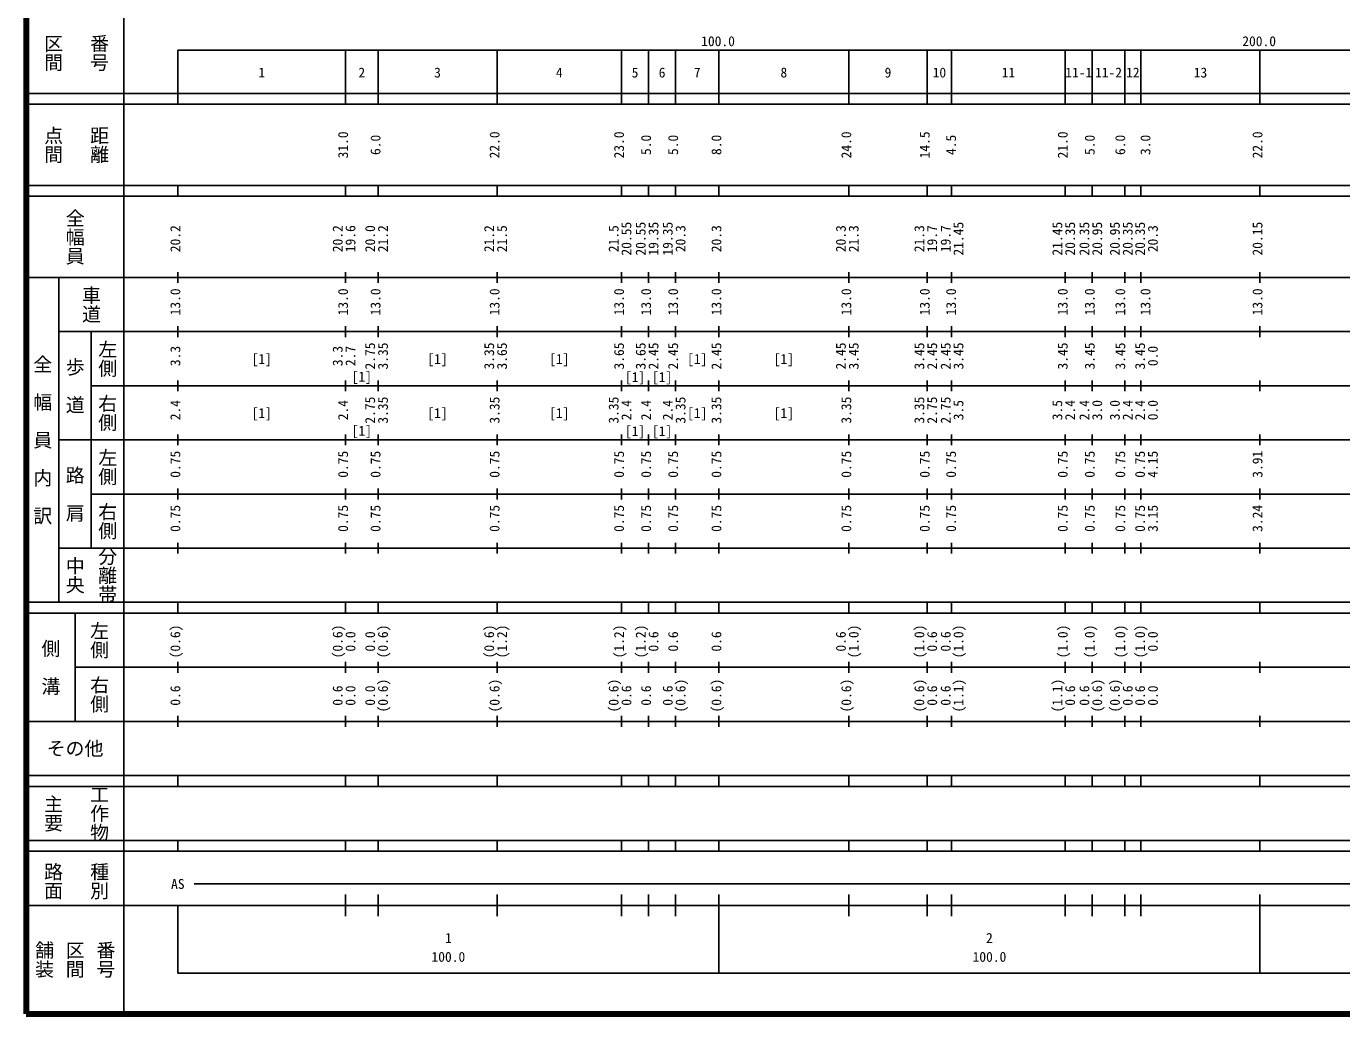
# Model space of a CAD drawing. Units: millimetres on the paper, enlarged 1000 times. Extents: x -27979035 to 680000, y -218666483 to 380000.
# Drawn here: x 40000 to 283100, y 20000 to 202409 of the extents above; entities that cross this region are included whole.
import ezdxf
from ezdxf.enums import TextEntityAlignment as Align

# ---------------------------------------------------------------- set-up
doc = ezdxf.new("R2010")
doc.units = ezdxf.units.MM
doc.header["$LTSCALE"] = 1000
doc.layers.add('M-TTL', color=2, linetype='Continuous', lineweight=140)
doc.layers.add('M-TTL-BAND', color=7, linetype='Continuous', lineweight=25)
doc.styles.add('@ＭＳ ゴシック', font='')
doc.styles.add('ＭＳ ゴシック', font='')
doc.styles.get('@ＭＳ ゴシック').set_extended_font_data('@MS Gothic')
doc.styles.get('ＭＳ ゴシック').set_extended_font_data('MS Gothic')

msp = doc.modelspace()

# ---------------------------------------------------------------- linework, layer by layer
at = {"layer": 'M-TTL'}
for p, q in [((40000, 380000), (40000, 20000)), ((40000, 20000), (680000, 20000))]:
    msp.add_line(p, q, dxfattribs=at)
at = {"layer": 'M-TTL-BAND'}
for p, q in [((58000, 370000), (58000, 20000)), ((68000, 198000), (579000, 198000)), ((68000, 198000), (68000, 188000)), ((99000, 188000), (99000, 198000)), ((105000, 188000), (105000, 198000)), ((127000, 188000), (127000, 198000)), ((150000, 188000), (150000, 198000)), ((155000, 188000), (155000, 198000)), ((160000, 188000), (160000, 198000)), ((168000, 188000), (168000, 198000)), ((192000, 188000), (192000, 198000)), ((206500, 188000), (206500, 198000)), ((211000, 188000), (211000, 198000)), ((232000, 188000), (232000, 198000)), ((237000, 188000), (237000, 198000)), ((243000, 188000), (243000, 198000)), ((246000, 188000), (246000, 198000)), ((268000, 188000), (268000, 198000)), ((40000, 190000), (579000, 190000)), ((40000, 188000), (579000, 188000)), ((40000, 173000), (579000, 173000)), ((68000, 171000), (68000, 173000)), ((99000, 171000), (99000, 173000)), ((105000, 171000), (105000, 173000)), ((127000, 171000), (127000, 173000)), ((150000, 171000), (150000, 173000)), ((155000, 171000), (155000, 173000)), ((160000, 171000), (160000, 173000)), ((168000, 171000), (168000, 173000)), ((192000, 171000), (192000, 173000)), ((206500, 171000), (206500, 173000)), ((211000, 171000), (211000, 173000)), ((232000, 171000), (232000, 173000)), ((237000, 171000), (237000, 173000)), ((243000, 171000), (243000, 173000)), ((246000, 171000), (246000, 173000)), ((268000, 171000), (268000, 173000)), ((40000, 171000), (579000, 171000)), ((40000, 156000), (579000, 156000)), ((46000, 96000), (46000, 156000)), ((68000, 155000), (68000, 157000)), ((99000, 155000), (99000, 157000)), ((105000, 155000), (105000, 157000)), ((127000, 155000), (127000, 157000)), ((150000, 155000), (150000, 157000)), ((155000, 155000), (155000, 157000)), ((160000, 155000), (160000, 157000)), ((168000, 155000), (168000, 157000)), ((192000, 155000), (192000, 157000)), ((206500, 155000), (206500, 157000)), ((211000, 155000), (211000, 157000)), ((232000, 155000), (232000, 157000)), ((237000, 155000), (237000, 157000)), ((243000, 155000), (243000, 157000)), ((246000, 155000), (246000, 157000)), ((268000, 155000), (268000, 157000)), ((46000, 146000), (579000, 146000)), ((52000, 146000), (52000, 106000)), ((68000, 145000), (68000, 147000)), ((99000, 145000), (99000, 147000)), ((105000, 145000), (105000, 147000)), ((127000, 145000), (127000, 147000)), ((150000, 145000), (150000, 147000)), ((155000, 145000), (155000, 147000)), ((160000, 145000), (160000, 147000)), ((168000, 145000), (168000, 147000)), ((192000, 145000), (192000, 147000)), ((206500, 145000), (206500, 147000)), ((211000, 145000), (211000, 147000)), ((232000, 145000), (232000, 147000)), ((237000, 145000), (237000, 147000)), ((243000, 145000), (243000, 147000)), ((246000, 145000), (246000, 147000)), ((268000, 145000), (268000, 147000)), ((68000, 135000), (68000, 137000)), ((99000, 135000), (99000, 137000)), ((105000, 135000), (105000, 137000)), ((127000, 135000), (127000, 137000)), ((150000, 135000), (150000, 137000)), ((155000, 135000), (155000, 137000)), ((160000, 135000), (160000, 137000)), ((168000, 135000), (168000, 137000)), ((192000, 135000), (192000, 137000)), ((206500, 135000), (206500, 137000)), ((211000, 135000), (211000, 137000)), ((232000, 135000), (232000, 137000)), ((237000, 135000), (237000, 137000)), ((243000, 135000), (243000, 137000)), ((246000, 135000), (246000, 137000)), ((268000, 135000), (268000, 137000)), ((52000, 136000), (579000, 136000)), ((68000, 125000), (68000, 127000)), ((99000, 125000), (99000, 127000)), ((105000, 125000), (105000, 127000)), ((127000, 125000), (127000, 127000)), ((150000, 125000), (150000, 127000)), ((155000, 125000), (155000, 127000)), ((160000, 125000), (160000, 127000)), ((168000, 125000), (168000, 127000)), ((192000, 125000), (192000, 127000)), ((206500, 125000), (206500, 127000)), ((211000, 125000), (211000, 127000)), ((232000, 125000), (232000, 127000)), ((237000, 125000), (237000, 127000)), ((243000, 125000), (243000, 127000)), ((246000, 125000), (246000, 127000)), ((268000, 125000), (268000, 127000)), ((46000, 126000), (579000, 126000)), ((68000, 115000), (68000, 117000)), ((99000, 115000), (99000, 117000)), ((105000, 115000), (105000, 117000)), ((127000, 115000), (127000, 117000)), ((150000, 115000), (150000, 117000)), ((155000, 115000), (155000, 117000)), ((160000, 115000), (160000, 117000)), ((168000, 115000), (168000, 117000)), ((192000, 115000), (192000, 117000)), ((206500, 115000), (206500, 117000)), ((211000, 115000), (211000, 117000)), ((232000, 115000), (232000, 117000)), ((237000, 115000), (237000, 117000)), ((243000, 115000), (243000, 117000)), ((246000, 115000), (246000, 117000)), ((268000, 115000), (268000, 117000)), ((52000, 116000), (579000, 116000)), ((68000, 105000), (68000, 107000)), ((99000, 105000), (99000, 107000)), ((105000, 105000), (105000, 107000)), ((127000, 105000), (127000, 107000)), ((150000, 105000), (150000, 107000)), ((155000, 105000), (155000, 107000)), ((160000, 105000), (160000, 107000)), ((168000, 105000), (168000, 107000)), ((192000, 105000), (192000, 107000)), ((206500, 105000), (206500, 107000)), ((211000, 105000), (211000, 107000)), ((232000, 105000), (232000, 107000)), ((237000, 105000), (237000, 107000)), ((243000, 105000), (243000, 107000)), ((246000, 105000), (246000, 107000)), ((268000, 105000), (268000, 107000)), ((46000, 106000), (579000, 106000)), ((40000, 96000), (579000, 96000)), ((68000, 94000), (68000, 96000)), ((99000, 94000), (99000, 96000)), ((105000, 94000), (105000, 96000)), ((127000, 94000), (127000, 96000)), ((150000, 94000), (150000, 96000)), ((155000, 94000), (155000, 96000)), ((160000, 94000), (160000, 96000)), ((168000, 94000), (168000, 96000)), ((192000, 94000), (192000, 96000)), ((206500, 94000), (206500, 96000)), ((211000, 94000), (211000, 96000)), ((232000, 94000), (232000, 96000)), ((237000, 94000), (237000, 96000)), ((243000, 94000), (243000, 96000)), ((246000, 94000), (246000, 96000)), ((268000, 94000), (268000, 96000)), ((40000, 94000), (579000, 94000)), ((49000, 94000), (49000, 74000)), ((49000, 84000), (579000, 84000)), ((68000, 83000), (68000, 85000)), ((99000, 83000), (99000, 85000)), ((105000, 83000), (105000, 85000)), ((127000, 83000), (127000, 85000)), ((150000, 83000), (150000, 85000)), ((155000, 83000), (155000, 85000)), ((160000, 83000), (160000, 85000)), ((168000, 83000), (168000, 85000)), ((192000, 83000), (192000, 85000)), ((206500, 83000), (206500, 85000)), ((211000, 83000), (211000, 85000)), ((232000, 83000), (232000, 85000)), ((237000, 83000), (237000, 85000)), ((243000, 83000), (243000, 85000)), ((246000, 83000), (246000, 85000)), ((268000, 83000), (268000, 85000)), ((40000, 74000), (579000, 74000)), ((68000, 73000), (68000, 75000)), ((99000, 73000), (99000, 75000)), ((105000, 73000), (105000, 75000)), ((127000, 73000), (127000, 75000)), ((150000, 73000), (150000, 75000)), ((155000, 73000), (155000, 75000)), ((160000, 73000), (160000, 75000)), ((168000, 73000), (168000, 75000)), ((192000, 73000), (192000, 75000)), ((206500, 73000), (206500, 75000)), ((211000, 73000), (211000, 75000)), ((232000, 73000), (232000, 75000)), ((237000, 73000), (237000, 75000)), ((243000, 73000), (243000, 75000)), ((246000, 73000), (246000, 75000)), ((268000, 73000), (268000, 75000)), ((40000, 64000), (579000, 64000)), ((68000, 62000), (68000, 64000)), ((99000, 62000), (99000, 64000)), ((105000, 62000), (105000, 64000)), ((127000, 62000), (127000, 64000)), ((150000, 62000), (150000, 64000)), ((155000, 62000), (155000, 64000)), ((160000, 62000), (160000, 64000)), ((168000, 62000), (168000, 64000)), ((192000, 62000), (192000, 64000)), ((206500, 62000), (206500, 64000)), ((211000, 62000), (211000, 64000)), ((232000, 62000), (232000, 64000)), ((237000, 62000), (237000, 64000)), ((243000, 62000), (243000, 64000)), ((246000, 62000), (246000, 64000)), ((268000, 62000), (268000, 64000)), ((40000, 62000), (579000, 62000)), ((40000, 52000), (579000, 52000)), ((68000, 50000), (68000, 52000)), ((99000, 50000), (99000, 52000)), ((105000, 50000), (105000, 52000)), ((127000, 50000), (127000, 52000)), ((150000, 50000), (150000, 52000)), ((155000, 50000), (155000, 52000)), ((160000, 50000), (160000, 52000)), ((168000, 50000), (168000, 52000)), ((192000, 50000), (192000, 52000)), ((206500, 50000), (206500, 52000)), ((211000, 50000), (211000, 52000)), ((232000, 50000), (232000, 52000)), ((237000, 50000), (237000, 52000)), ((243000, 50000), (243000, 52000)), ((246000, 50000), (246000, 52000)), ((268000, 50000), (268000, 52000)), ((40000, 50000), (579000, 50000)), ((71000, 44000), (565000, 44000)), ((99000, 38000), (99000, 42000)), ((105000, 38000), (105000, 42000)), ((127000, 38000), (127000, 42000)), ((150000, 38000), (150000, 42000)), ((155000, 38000), (155000, 42000)), ((160000, 38000), (160000, 42000)), ((168000, 27500), (168000, 42000)), ((192000, 38000), (192000, 42000)), ((206500, 38000), (206500, 42000)), ((211000, 38000), (211000, 42000)), ((232000, 38000), (232000, 42000)), ((237000, 38000), (237000, 42000)), ((243000, 38000), (243000, 42000)), ((246000, 38000), (246000, 42000)), ((268000, 27500), (268000, 42000)), ((40000, 40000), (579000, 40000)), ((68000, 40000), (68000, 27500)), ((68000, 27500), (579000, 27500))]:
    msp.add_line(p, q, dxfattribs=at)

# ---------------------------------------------------------------- texts
at = {"layer": 'M-TTL-BAND', "style": '@ＭＳ ゴシック'}
for s, p in [('区間', (45000, 197500)), ('番号', (53500, 197500)), ('点間', (45000, 180500)), ('距離', (53500, 180500)), ('全幅員', (49000, 163500)), ('車道', (52000, 151000)), ('左側', (55000, 141000)), ('全\u3000幅\u3000員\u3000内\u3000訳', (43000, 126000)), ('歩\u3000道', (49000, 136000)), ('右側', (55000, 131000)), ('左側', (55000, 121000)), ('路\u3000肩', (49000, 116000)), ('右側', (55000, 111000)), ('分離帯', (55000, 101000)), ('中央', (49000, 101000)), ('左側', (53500, 89000)), ('側\u3000溝', (44500, 84000)), ('右側', (53500, 79000)), ('工作物', (53500, 57000)), ('主要', (45000, 57000)), ('路面', (45000, 44500)), ('種別', (53500, 44500)), ('舗装', (43333, 30000)), ('区間', (49000, 30000)), ('番号', (54667, 30000))]:
    msp.add_text(s, height=2566, rotation=270, dxfattribs=at).set_placement(p, align=Align.MIDDLE_CENTER)
at = {"layer": 'M-TTL-BAND', "style": 'ＭＳ ゴシック'}
for s, p in [('100.0', (167844, 198195)), ('200.0', (267844, 198195)), ('1', (83500, 192405)), ('2', (102000, 192405)), ('3', (116000, 192405)), ('4', (138500, 192405)), ('5', (152500, 192405)), ('6', (157500, 192405)), ('7', (164000, 192405)), ('8', (180000, 192405)), ('9', (199250, 192405)), ('10', (208750, 192405)), ('11', (221500, 192405)), ('11-1', (234500, 192405)), ('11-2', (240000, 192405)), ('12', (244500, 192405)), ('13', (257000, 192405)), ('[1]', (83500, 139500)), ('[1]', (116000, 139500)), ('[1]', (138500, 139500)), ('[1]', (164000, 139500)), ('[1]', (180000, 139500)), ('[1]', (102000, 136234)), ('[1]', (152500, 136146)), ('[1]', (157500, 136146)), ('[1]', (83500, 129500)), ('[1]', (116000, 129500)), ('[1]', (138500, 129500)), ('[1]', (164000, 129500)), ('[1]', (180000, 129500)), ('[1]', (102000, 126234)), ('[1]', (152500, 126146)), ('[1]', (157500, 126146)), ('AS', (68000, 42500)), ('1', (118000, 32523)), ('2', (218000, 32523)), ('100.0', (118000, 29033)), ('100.0', (218000, 29033))]:
    msp.add_text(s, height=1833, dxfattribs=at).set_placement(p, align=Align.BOTTOM_CENTER)
for s, p in [('31.0', (100000, 180500)), ('22.0', (128000, 180500)), ('23.0', (151000, 180500)), ('24.0', (193000, 180500)), ('14.5', (207500, 180500)), ('21.0', (233000, 180500)), ('22.0', (269000, 180500)), ('6.0', (106000, 180500)), ('5.0', (156000, 180500)), ('5.0', (161000, 180500)), ('8.0', (169000, 180500)), ('4.5', (212365, 180500)), ('5.0', (238000, 180500)), ('6.0', (243635, 180500)), ('3.0', (248291, 180500)), ('20.2', (69000, 163174)), ('20.2', (99000, 163174)), ('19.6', (101370, 163174)), ('20.0', (105000, 163174)), ('21.2', (107370, 163174)), ('21.2', (127000, 163174)), ('21.5', (129370, 163174)), ('21.5', (150000, 163174)), ('20.55', (152370, 163174)), ('20.55', (155000, 163174)), ('19.35', (157370, 163174)), ('19.35', (160000, 163174)), ('20.3', (162370, 163174)), ('20.3', (169000, 163174)), ('20.3', (192000, 163174)), ('21.3', (194370, 163174)), ('21.3', (206500, 163174)), ('19.7', (208870, 163174)), ('19.7', (211365, 163174)), ('21.45', (213735, 163174)), ('21.45', (232000, 163174)), ('20.35', (234370, 163174)), ('20.35', (237000, 163174)), ('20.95', (239370, 163174)), ('20.95', (242635, 163174)), ('20.35', (245005, 163174)), ('20.35', (247291, 163174)), ('20.3', (249661, 163174)), ('20.15', (269000, 163174)), ('13.0', (69000, 151500)), ('13.0', (100000, 151500)), ('13.0', (106000, 151500)), ('13.0', (128000, 151500)), ('13.0', (151000, 151500)), ('13.0', (156000, 151500)), ('13.0', (161000, 151500)), ('13.0', (169000, 151500)), ('13.0', (193000, 151500)), ('13.0', (207500, 151500)), ('13.0', (212365, 151500)), ('13.0', (233000, 151500)), ('13.0', (238000, 151500)), ('13.0', (243635, 151500)), ('13.0', (248291, 151500)), ('13.0', (269000, 151500)), ('2.75', (105000, 141500)), ('3.35', (107370, 141500)), ('3.35', (127000, 141500)), ('3.65', (129370, 141500)), ('3.65', (151000, 141500)), ('3.65', (155000, 141500)), ('2.45', (157370, 141500)), ('2.45', (161000, 141500)), ('2.45', (169000, 141500)), ('2.45', (192000, 141500)), ('3.45', (194370, 141500)), ('3.45', (206500, 141500)), ('2.45', (208870, 141500)), ('2.45', (211365, 141500)), ('3.45', (213735, 141500)), ('3.45', (233000, 141500)), ('3.45', (238000, 141500)), ('3.45', (243635, 141500)), ('3.45', (247291, 141500)), ('3.3', (69000, 141500)), ('3.3', (99000, 141500)), ('2.7', (101370, 141500)), ('0.0', (249661, 141500)), ('2.75', (105000, 131500)), ('3.35', (107370, 131500)), ('3.35', (128000, 131500)), ('3.35', (150000, 131500)), ('3.35', (162370, 131500)), ('3.35', (169000, 131500)), ('3.35', (193000, 131500)), ('3.35', (206500, 131500)), ('2.75', (208870, 131500)), ('2.75', (211365, 131500)), ('2.4', (69000, 131500)), ('2.4', (100000, 131500)), ('2.4', (152370, 131500)), ('2.4', (156000, 131500)), ('2.4', (160000, 131500)), ('3.5', (213735, 131500)), ('3.5', (232000, 131500)), ('2.4', (234370, 131500)), ('2.4', (237000, 131500)), ('3.0', (239370, 131500)), ('3.0', (242635, 131500)), ('2.4', (245005, 131500)), ('2.4', (247291, 131500)), ('0.0', (249661, 131500)), ('0.75', (69000, 121500)), ('0.75', (100000, 121500)), ('0.75', (106000, 121500)), ('0.75', (128000, 121500)), ('0.75', (151000, 121500)), ('0.75', (156000, 121500)), ('0.75', (161000, 121500)), ('0.75', (169000, 121500)), ('0.75', (193000, 121500)), ('0.75', (207500, 121500)), ('0.75', (212365, 121500)), ('0.75', (233000, 121500)), ('0.75', (238000, 121500)), ('0.75', (243635, 121500)), ('0.75', (247291, 121500)), ('4.15', (249661, 121500)), ('3.91', (269000, 121500)), ('0.75', (69000, 111500)), ('0.75', (100000, 111500)), ('0.75', (106000, 111500)), ('0.75', (128000, 111500)), ('0.75', (151000, 111500)), ('0.75', (156000, 111500)), ('0.75', (161000, 111500)), ('0.75', (169000, 111500)), ('0.75', (193000, 111500)), ('0.75', (207500, 111500)), ('0.75', (212365, 111500)), ('0.75', (233000, 111500)), ('0.75', (238000, 111500)), ('0.75', (243635, 111500)), ('0.75', (247291, 111500)), ('3.15', (249661, 111500)), ('3.24', (269000, 111500)), ('(0.6)', (69000, 88764)), ('(0.6)', (99000, 88764)), ('0.0', (101370, 88764)), ('0.0', (105000, 88764)), ('(0.6)', (107370, 88764)), ('(0.6)', (127000, 88764)), ('(1.2)', (129370, 88764)), ('(1.2)', (151000, 88764)), ('(1.2)', (155000, 88764)), ('0.6', (157370, 88764)), ('0.6', (161000, 88764)), ('0.6', (169000, 88764)), ('0.6', (192000, 88764)), ('(1.0)', (194370, 88764)), ('(1.0)', (206500, 88764)), ('0.6', (208870, 88764)), ('0.6', (211365, 88764)), ('(1.0)', (213735, 88764)), ('(1.0)', (233000, 88764)), ('(1.0)', (238000, 88764)), ('(1.0)', (243635, 88764)), ('(1.0)', (247291, 88764)), ('0.0', (249661, 88764)), ('0.6', (69000, 78764)), ('0.6', (99000, 78764)), ('0.0', (101370, 78764)), ('0.0', (105000, 78764)), ('(0.6)', (107370, 78764)), ('(0.6)', (128000, 78764)), ('(0.6)', (150000, 78764)), ('0.6', (152370, 78764)), ('0.6', (156000, 78764)), ('0.6', (160000, 78764)), ('(0.6)', (162370, 78764)), ('(0.6)', (169000, 78764)), ('(0.6)', (193000, 78764)), ('(0.6)', (206500, 78764)), ('0.6', (208870, 78764)), ('0.6', (211365, 78764)), ('(1.1)', (213735, 78764)), ('(1.1)', (232000, 78764)), ('0.6', (234370, 78764)), ('0.6', (237000, 78764)), ('(0.6)', (239370, 78764)), ('(0.6)', (242635, 78764)), ('0.6', (245005, 78764)), ('0.6', (247291, 78764)), ('0.0', (249661, 78764))]:
    msp.add_text(s, height=1833, rotation=90, dxfattribs=at).set_placement(p, align=Align.BOTTOM_CENTER)
msp.add_text('その他', height=2566, dxfattribs=at).set_placement((49000, 69000), align=Align.MIDDLE_CENTER)

doc.saveas('drawing.dxf')
